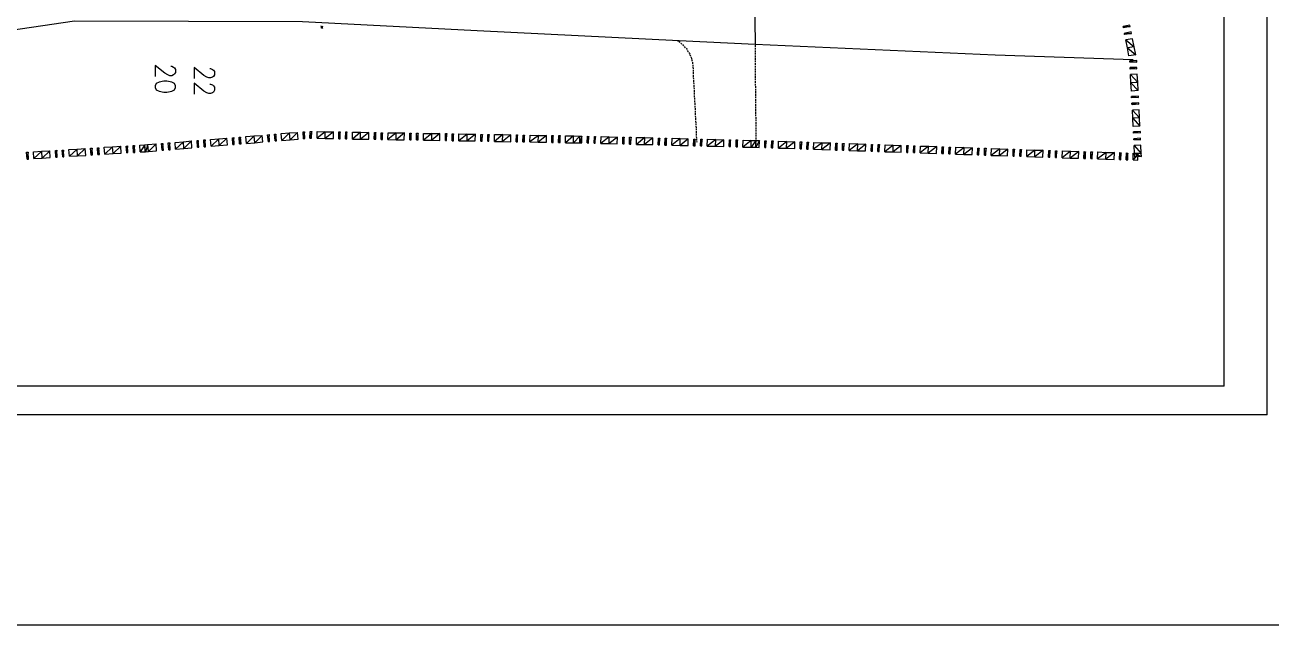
# Model space of a CAD drawing. Header units: metres. Extents: x 0 to 1000, y 0 to 1134.
# Drawn here: x 510.9 to 836, y 0 to 156.5 of the extents above; entities that cross this region are included whole.
import ezdxf

# ---------------------------------------------------------------- set-up
doc = ezdxf.new("R2010")
doc.units = ezdxf.units.M
for name, color, linetype in [('BORDER', 5, 'Continuous'), ('PLOTS_FINAL', 1, 'Continuous'), ('PLOTS_ORIGINAL', 3, 'Continuous'), ('ROADS', 1, 'Continuous')]:
    doc.layers.add(name, color=color, linetype=linetype)

msp = doc.modelspace()

# ---------------------------------------------------------------- linework, layer by layer
at = {"layer": 'BORDER', "color": 5}
msp.add_lwpolyline([(0, 0), (0, 1000), (1000, 1000), (1000, 0)], close=True, dxfattribs=at)
at = {"layer": 'PLOTS_FINAL', "color": 1}
for points in [[(698.75, 278.94), (700.72, 197.34), (701.35, 151.75)], [(360.74, 135.81), (382.71, 137.97), (419.6, 142.99), (438.84, 145.15), (495.99, 153.47), (523.87, 157.59), (583.3, 157.4), (628.9, 154.99), (681.54, 152.39), (701.35, 151.5), (764.02, 148.7), (799.97, 147.5)], [(588.57, 156.01), (588.51, 156.07), (588.57, 156.13), (588.64, 156.07), (588.57, 156.01), (588.38, 156.01), (588.26, 156.07), (588.13, 156.13)], [(588.57, 155.62), (588.51, 155.69), (588.57, 155.75), (588.64, 155.69), (588.57, 155.62), (588.38, 155.62), (588.26, 155.69), (588.13, 155.75)], [(684.4, 148.89), (684.27, 149.08), (684.14, 149.27)], [(684.9, 147.62), (684.9, 147.69), (684.71, 148.07)], [(548.95, 145.72), (549.2, 145.72), (549.71, 145.46), (549.97, 145.27), (550.22, 144.89), (550.22, 144.07), (549.97, 143.69), (549.71, 143.43), (549.2, 143.24), (548.7, 143.24), (548.19, 143.43), (547.43, 143.88), (544.89, 145.91), (544.89, 143.05)]]:
    msp.add_lwpolyline(points, dxfattribs=at)
for points in [[(799.08, 156.39), (797.36, 156.07), (799.2, 156.07)], [(797.36, 156.07), (799.2, 156.07), (797.43, 155.69)], [(799.46, 154.67), (797.68, 154.29), (799.52, 154.29)], [(797.68, 154.29), (799.52, 154.29), (797.81, 153.97)], [(799.78, 152.89), (798.06, 152.58), (800.22, 150.8)], [(798.06, 152.58), (800.22, 150.8), (798.51, 150.48)], [(800.22, 150.8), (798.51, 150.48), (800.66, 148.7)], [(798.51, 150.48), (800.66, 148.7), (798.89, 148.39)], [(800.92, 147.18), (799.14, 147.12), (800.92, 146.8)], [(799.14, 147.12), (800.92, 146.8), (799.14, 146.73)], [(800.98, 145.4), (799.2, 145.34), (800.98, 145.02)], [(799.2, 145.34), (800.98, 145.02), (799.2, 144.96)], [(801.05, 143.62), (799.27, 143.56), (801.17, 141.46)], [(799.27, 143.56), (801.17, 141.46), (799.39, 141.4)], [(550.22, 140.57), (549.97, 141.21), (549.2, 141.59), (547.93, 141.84), (547.17, 141.84), (545.9, 141.59), (545.14, 141.21), (544.89, 140.57), (544.89, 140.19), (545.14, 139.56), (545.9, 139.18), (547.17, 138.99), (547.93, 138.99), (549.2, 139.18), (549.97, 139.56), (550.22, 140.19)], [(801.17, 141.46), (799.39, 141.4), (801.3, 139.37)], [(799.39, 141.4), (801.3, 139.37), (799.52, 139.24)], [(801.36, 137.91), (799.58, 137.84), (801.36, 137.59)], [(799.58, 137.84), (801.36, 137.59), (799.58, 137.46)], [(801.49, 136.13), (799.65, 136.07), (801.49, 135.81)], [(799.65, 136.07), (801.49, 135.81), (799.71, 135.69)], [(801.55, 134.35), (799.78, 134.29), (801.68, 132.26)], [(799.78, 134.29), (801.68, 132.26), (799.9, 132.13)], [(801.68, 132.26), (799.9, 132.13), (801.74, 130.1)], [(799.9, 132.13), (801.74, 130.1), (799.97, 130.03)], [(561.46, 126.8), (559.49, 124.83), (559.3, 126.6)], [(561.59, 125.02), (561.46, 126.8), (559.49, 124.83)], [(563.62, 126.99), (561.59, 125.02), (561.46, 126.8)], [(563.75, 125.21), (563.62, 126.99), (561.59, 125.02)], [(565.4, 127.11), (565.14, 125.27), (565.02, 127.05)], [(565.52, 125.33), (565.4, 127.11), (565.14, 125.27)], [(567.11, 127.24), (566.92, 125.46), (566.79, 127.24)], [(567.3, 125.46), (567.11, 127.24), (566.92, 125.46)], [(570.67, 127.56), (568.7, 125.59), (568.57, 127.37)], [(570.86, 125.78), (570.67, 127.56), (568.7, 125.59)], [(572.83, 127.68), (570.86, 125.78), (570.67, 127.56)], [(572.95, 125.97), (572.83, 127.68), (570.86, 125.78)], [(574.6, 127.87), (574.41, 126.03), (574.22, 127.81)], [(574.73, 126.1), (574.6, 127.87), (574.41, 126.03)], [(576.38, 128), (576.19, 126.22), (576, 128)], [(576.51, 126.22), (576.38, 128), (576.19, 126.22)], [(579.94, 128.32), (577.91, 126.35), (577.78, 128.13)], [(580.07, 126.54), (579.94, 128.32), (577.91, 126.35)], [(582.03, 128.45), (580.07, 126.54), (579.94, 128.32)], [(582.22, 126.67), (582.03, 128.45), (580.07, 126.54)], [(583.81, 128.64), (583.62, 126.8), (583.49, 128.57)], [(583.94, 126.86), (583.81, 128.64), (583.62, 126.8)], [(585.65, 126.92), (585.72, 128.7), (585.27, 126.92)], [(585.72, 128.7), (585.27, 126.92), (585.34, 128.7)], [(589.27, 128.64), (587.11, 126.92), (587.11, 128.7)], [(589.21, 126.86), (589.27, 128.64), (587.11, 126.92)], [(591.37, 126.86), (591.37, 128.64), (589.21, 126.86)], [(591.37, 128.64), (589.21, 126.86), (589.27, 128.64)], [(593.15, 126.8), (593.15, 128.57), (592.77, 126.8)], [(593.15, 128.57), (592.77, 126.8), (592.83, 128.57)], [(594.92, 126.8), (594.92, 128.57), (594.54, 126.8)], [(594.92, 128.57), (594.54, 126.8), (594.61, 128.57)], [(598.48, 126.73), (598.48, 128.51), (596.32, 126.73)], [(598.48, 128.51), (596.32, 126.73), (596.38, 128.51)], [(600.64, 128.45), (598.48, 126.73), (598.48, 128.51)], [(600.64, 126.67), (600.64, 128.45), (598.48, 126.73)], [(602.42, 126.67), (602.42, 128.45), (602.04, 126.67)], [(602.42, 128.45), (602.04, 126.67), (602.1, 128.45)], [(604.2, 126.6), (604.2, 128.38), (603.81, 126.6)], [(604.2, 128.38), (603.81, 126.6), (603.88, 128.38)], [(607.75, 128.32), (605.59, 126.6), (605.66, 128.38)], [(607.75, 126.54), (607.75, 128.32), (605.59, 126.6)], [(609.85, 126.54), (609.91, 128.32), (607.75, 126.54)], [(609.91, 128.32), (607.75, 126.54), (607.75, 128.32)], [(611.62, 126.48), (611.69, 128.26), (611.31, 126.48)], [(611.69, 128.26), (611.31, 126.48), (611.31, 128.26)], [(613.47, 126.48), (613.47, 128.26), (613.09, 126.48)], [(613.47, 128.26), (613.09, 126.48), (613.09, 128.26)], [(617.02, 126.41), (617.02, 128.19), (614.86, 126.41)], [(617.02, 128.19), (614.86, 126.41), (614.86, 128.19)], [(619.18, 128.13), (617.02, 126.41), (617.02, 128.19)], [(619.12, 126.35), (619.18, 128.13), (617.02, 126.41)], [(620.9, 126.35), (620.96, 128.13), (620.58, 126.35)], [(620.96, 128.13), (620.58, 126.35), (620.58, 128.13)], [(622.67, 126.29), (622.74, 128.07), (622.36, 126.29)], [(622.74, 128.07), (622.36, 126.29), (622.36, 128.07)], [(626.29, 128), (624.13, 126.29), (624.13, 128.07)], [(626.23, 126.22), (626.29, 128), (624.13, 126.29)], [(628.39, 126.22), (628.45, 128), (626.23, 126.22)], [(628.45, 128), (626.23, 126.22), (626.29, 128)], [(630.17, 126.16), (630.23, 127.94), (629.85, 126.16)], [(630.23, 127.94), (629.85, 126.16), (629.85, 127.94)], [(631.94, 126.16), (632.01, 127.94), (631.63, 126.16)], [(632.01, 127.94), (631.63, 126.16), (631.63, 127.94)], [(635.5, 126.1), (635.56, 127.87), (633.41, 126.1)], [(635.56, 127.87), (633.41, 126.1), (633.41, 127.87)], [(637.66, 127.81), (635.5, 126.1), (635.56, 127.87)], [(637.66, 126.03), (637.66, 127.81), (635.5, 126.1)], [(639.44, 126.03), (639.44, 127.81), (639.06, 126.03)], [(639.44, 127.81), (639.06, 126.03), (639.12, 127.81)], [(641.22, 125.97), (641.22, 127.75), (640.83, 125.97)], [(641.22, 127.75), (640.83, 125.97), (640.9, 127.75)], [(644.84, 127.68), (642.61, 125.97), (642.68, 127.75)], [(644.77, 125.91), (644.84, 127.68), (642.61, 125.97)], [(646.93, 125.91), (646.93, 127.68), (644.77, 125.91)], [(646.93, 127.68), (644.77, 125.91), (644.84, 127.68)], [(648.71, 125.84), (648.71, 127.62), (648.33, 125.84)], [(648.71, 127.62), (648.33, 125.84), (648.39, 127.62)], [(650.49, 125.84), (650.49, 127.62), (650.11, 125.84)], [(650.49, 127.62), (650.11, 125.84), (650.17, 127.62)], [(654.04, 125.78), (654.04, 127.56), (651.88, 125.78)], [(654.04, 127.56), (651.88, 125.78), (651.95, 127.56)], [(655.69, 127.49), (654.04, 125.78), (654.04, 127.56)], [(655.63, 125.72), (655.69, 127.49), (654.04, 125.78)], [(656.14, 125.72), (656.2, 127.49), (655.63, 125.72)], [(656.2, 127.49), (655.63, 125.72), (655.69, 127.49)], [(657.98, 127.43), (657.6, 125.72), (657.66, 127.49)], [(657.92, 125.65), (657.98, 127.43), (657.6, 125.72)], [(659.69, 125.65), (659.76, 127.43), (659.38, 125.65)], [(659.76, 127.43), (659.38, 125.65), (659.44, 127.43)], [(663.31, 127.3), (661.15, 125.59), (661.22, 127.37)], [(663.31, 125.53), (663.31, 127.3), (661.15, 125.59)], [(665.47, 127.24), (663.31, 125.53), (663.31, 127.3)], [(665.41, 125.46), (665.47, 127.24), (663.31, 125.53)], [(667.19, 125.46), (667.25, 127.24), (666.87, 125.46)], [(667.25, 127.24), (666.87, 125.46), (666.87, 127.24)], [(668.97, 125.4), (669.03, 127.18), (668.65, 125.4)], [(669.03, 127.18), (668.65, 125.4), (668.65, 127.18)], [(672.52, 125.33), (672.58, 127.11), (670.43, 125.33)], [(672.58, 127.11), (670.43, 125.33), (670.43, 127.11)], [(674.74, 127.05), (672.52, 125.33), (672.58, 127.11)], [(674.68, 125.27), (674.74, 127.05), (672.52, 125.33)], [(676.46, 125.21), (676.52, 126.99), (676.08, 125.21)], [(676.52, 126.99), (676.08, 125.21), (676.14, 126.99)], [(678.24, 125.14), (678.3, 126.92), (677.86, 125.14)], [(678.3, 126.92), (677.86, 125.14), (677.92, 126.92)], [(681.86, 126.86), (679.63, 125.14), (679.7, 126.92)], [(681.79, 125.08), (681.86, 126.86), (679.63, 125.14)], [(683.95, 126.8), (681.79, 125.08), (681.86, 126.86)], [(683.95, 125.02), (683.95, 126.8), (681.79, 125.08)], [(801.87, 128.7), (800.09, 128.57), (801.87, 128.32)], [(800.09, 128.57), (801.87, 128.32), (800.09, 128.26)], [(801.93, 126.92), (800.16, 126.8), (801.93, 126.54)], [(800.16, 126.8), (801.93, 126.54), (800.16, 126.48)], [(515.3, 123.56), (513.26, 121.65), (513.14, 123.43)], [(515.42, 121.78), (515.3, 123.56), (513.26, 121.65)], [(517.45, 123.68), (515.42, 121.78), (515.3, 123.56)], [(517.52, 121.91), (517.45, 123.68), (515.42, 121.78)], [(519.23, 123.81), (518.98, 121.97), (518.85, 123.75)], [(519.3, 122.03), (519.23, 123.81), (518.98, 121.97)], [(521.01, 123.87), (520.76, 122.1), (520.63, 123.87)], [(521.07, 122.1), (521.01, 123.87), (520.76, 122.1)], [(524.57, 124.13), (522.53, 122.22), (522.41, 124)], [(524.63, 122.35), (524.57, 124.13), (522.53, 122.22)], [(526.66, 124.26), (524.63, 122.35), (524.57, 124.13)], [(526.79, 122.48), (526.66, 124.26), (524.63, 122.35)], [(528.44, 124.38), (528.19, 122.54), (528.06, 124.32)], [(528.57, 122.6), (528.44, 124.38), (528.19, 122.54)], [(530.22, 124.45), (529.96, 122.67), (529.84, 124.45)], [(530.34, 122.67), (530.22, 124.45), (529.96, 122.67)], [(533.77, 124.7), (531.74, 122.79), (531.61, 124.57)], [(533.9, 122.92), (533.77, 124.7), (531.74, 122.79)], [(535.93, 124.83), (533.9, 122.92), (533.77, 124.7)], [(536, 123.05), (535.93, 124.83), (533.9, 122.92)], [(537.71, 124.95), (537.46, 123.11), (537.33, 124.89)], [(537.77, 123.18), (537.71, 124.95), (537.46, 123.11)], [(539.49, 125.02), (539.23, 123.24), (539.11, 125.02)], [(539.55, 123.24), (539.49, 125.02), (539.23, 123.24)], [(542.22, 125.21), (541.01, 123.37), (540.89, 125.14)], [(542.28, 123.43), (542.22, 125.21), (541.01, 123.37)], [(542.98, 125.27), (542.35, 123.43), (542.16, 125.21)], [(543.17, 123.49), (542.98, 125.27), (542.35, 123.43)], [(545.14, 125.46), (543.17, 123.49), (542.98, 125.27)], [(545.27, 123.68), (545.14, 125.46), (543.17, 123.49)], [(546.92, 125.59), (546.73, 123.81), (546.54, 125.59)], [(547.05, 123.81), (546.92, 125.59), (546.73, 123.81)], [(548.7, 125.72), (548.44, 123.94), (548.32, 125.72)], [(548.82, 123.94), (548.7, 125.72), (548.44, 123.94)], [(552.25, 126.03), (550.22, 124.06), (550.09, 125.84)], [(552.38, 124.26), (552.25, 126.03), (550.22, 124.06)], [(554.35, 126.22), (552.38, 124.26), (552.25, 126.03)], [(554.47, 124.45), (554.35, 126.22), (552.38, 124.26)], [(556.13, 126.35), (555.94, 124.57), (555.81, 126.35)], [(556.25, 124.57), (556.13, 126.35), (555.94, 124.57)], [(557.9, 126.48), (557.71, 124.7), (557.59, 126.48)], [(558.03, 124.7), (557.9, 126.48), (557.71, 124.7)], [(685.73, 124.95), (685.73, 126.73), (685.35, 124.95)], [(685.73, 126.73), (685.35, 124.95), (685.41, 126.73)], [(687.51, 124.95), (687.57, 126.73), (687.13, 124.95)], [(687.57, 126.73), (687.13, 124.95), (687.19, 126.73)], [(691.13, 126.6), (688.9, 124.89), (688.97, 126.67)], [(691.06, 124.83), (691.13, 126.6), (688.9, 124.89)], [(693.22, 126.54), (691.06, 124.83), (691.13, 126.6)], [(693.22, 124.76), (693.22, 126.54), (691.06, 124.83)], [(695, 124.76), (695, 126.54), (694.62, 124.76)], [(695, 126.54), (694.62, 124.76), (694.68, 126.54)], [(696.78, 124.7), (696.78, 126.48), (696.4, 124.7)], [(696.78, 126.48), (696.4, 124.7), (696.46, 126.48)], [(700.33, 126.35), (698.18, 124.64), (698.24, 126.41)], [(700.33, 124.57), (700.33, 126.35), (698.18, 124.64)], [(701.6, 124.57), (701.6, 126.35), (700.33, 124.57)], [(701.6, 126.35), (700.33, 124.57), (700.33, 126.35)], [(702.43, 124.51), (702.49, 126.35), (701.54, 124.57)], [(702.49, 126.35), (701.54, 124.57), (701.6, 126.35)], [(704.21, 124.51), (704.27, 126.29), (703.89, 124.51)], [(704.27, 126.29), (703.89, 124.51), (703.95, 126.29)], [(705.99, 124.45), (706.05, 126.22), (705.67, 124.45)], [(706.05, 126.22), (705.67, 124.45), (705.73, 126.22)], [(709.61, 126.1), (707.45, 124.38), (707.51, 126.16)], [(709.54, 124.32), (709.61, 126.1), (707.45, 124.38)], [(711.76, 126.03), (709.54, 124.32), (709.61, 126.1)], [(711.7, 124.26), (711.76, 126.03), (709.54, 124.32)], [(713.48, 124.19), (713.54, 125.97), (713.1, 124.19)], [(713.54, 125.97), (713.1, 124.19), (713.16, 125.97)], [(715.26, 124.13), (715.32, 125.91), (714.88, 124.13)], [(715.32, 125.91), (714.88, 124.13), (714.94, 125.91)], [(718.88, 125.78), (716.65, 124.06), (716.72, 125.84)], [(718.81, 124), (718.88, 125.78), (716.65, 124.06)], [(721.04, 125.72), (718.81, 124), (718.88, 125.78)], [(720.97, 123.94), (721.04, 125.72), (718.81, 124)], [(722.75, 123.87), (722.81, 125.65), (722.37, 123.87)], [(722.81, 125.65), (722.37, 123.87), (722.43, 125.65)], [(724.53, 123.81), (724.59, 125.59), (724.15, 123.81)], [(724.59, 125.59), (724.15, 123.81), (724.21, 125.59)], [(728.15, 125.46), (725.92, 123.75), (725.99, 125.53)], [(728.08, 123.68), (728.15, 125.46), (725.92, 123.75)], [(730.24, 125.4), (728.08, 123.68), (728.15, 125.46)], [(730.18, 123.62), (730.24, 125.4), (728.08, 123.68)], [(731.96, 123.56), (732.02, 125.33), (731.64, 123.56)], [(732.02, 125.33), (731.64, 123.56), (731.7, 125.33)], [(733.74, 123.49), (733.8, 125.27), (733.42, 123.49)], [(733.8, 125.27), (733.42, 123.49), (733.48, 125.27)], [(737.42, 125.14), (735.2, 123.43), (735.26, 125.21)], [(737.35, 123.37), (737.42, 125.14), (735.2, 123.43)], [(739.51, 125.08), (737.35, 123.37), (737.42, 125.14)], [(739.45, 123.3), (739.51, 125.08), (737.35, 123.37)], [(741.23, 123.24), (741.29, 125.02), (740.91, 123.24)], [(741.29, 125.02), (740.91, 123.24), (740.97, 125.02)], [(743.01, 123.18), (743.07, 124.95), (742.69, 123.18)], [(743.07, 124.95), (742.69, 123.18), (742.75, 124.95)], [(746.63, 124.83), (744.47, 123.11), (744.53, 124.89)], [(746.56, 123.05), (746.63, 124.83), (744.47, 123.11)], [(748.78, 124.76), (746.56, 123.05), (746.63, 124.83)], [(748.72, 122.99), (748.78, 124.76), (746.56, 123.05)], [(750.5, 122.92), (750.56, 124.7), (750.12, 122.92)], [(750.56, 124.7), (750.12, 122.92), (750.18, 124.7)], [(752.28, 122.86), (752.34, 124.64), (751.9, 122.86)], [(752.34, 124.64), (751.9, 122.86), (751.96, 124.64)], [(755.9, 124.51), (753.67, 122.79), (753.74, 124.57)], [(755.83, 122.73), (755.9, 124.51), (753.67, 122.79)], [(758.06, 124.45), (755.83, 122.73), (755.9, 124.51)], [(757.99, 122.67), (758.06, 124.45), (755.83, 122.73)], [(759.77, 122.6), (759.83, 124.38), (759.39, 122.6)], [(759.83, 124.38), (759.39, 122.6), (759.45, 124.38)], [(761.55, 122.54), (761.61, 124.32), (761.17, 122.54)], [(761.61, 124.32), (761.17, 122.54), (761.23, 124.32)], [(765.17, 124.19), (762.95, 122.48), (763.01, 124.26)], [(765.1, 122.41), (765.17, 124.19), (762.95, 122.48)], [(767.26, 124.13), (765.1, 122.41), (765.17, 124.19)], [(767.2, 122.35), (767.26, 124.13), (765.1, 122.41)], [(768.98, 122.29), (769.04, 124.06), (768.66, 122.29)], [(769.04, 124.06), (768.66, 122.29), (768.72, 124.06)], [(770.76, 122.22), (770.82, 124), (770.44, 122.22)], [(770.82, 124), (770.44, 122.22), (770.5, 124)], [(774.38, 123.87), (772.22, 122.16), (772.28, 123.94)], [(774.38, 122.1), (774.38, 123.87), (772.22, 122.16)], [(776.53, 123.81), (774.38, 122.1), (774.38, 123.87)], [(776.47, 122.03), (776.53, 123.81), (774.38, 122.1)], [(778.25, 121.97), (778.31, 123.75), (777.93, 121.97)], [(778.31, 123.75), (777.93, 121.97), (777.99, 123.75)], [(780.03, 121.91), (780.09, 123.68), (779.71, 121.91)], [(780.09, 123.68), (779.71, 121.91), (779.77, 123.68)], [(783.65, 123.56), (781.49, 121.84), (781.55, 123.68)], [(783.58, 121.78), (783.65, 123.56), (781.49, 121.84)], [(785.81, 123.49), (783.58, 121.78), (783.65, 123.56)], [(802, 125.14), (800.22, 125.02), (802.12, 122.99)], [(800.22, 125.02), (802.12, 122.99), (800.35, 122.92)], [(511.74, 123.3), (511.49, 121.52), (511.36, 123.3)], [(511.87, 121.52), (511.74, 123.3), (511.49, 121.52)], [(785.74, 121.72), (785.81, 123.49), (783.58, 121.78)], [(787.58, 123.43), (787.14, 121.65), (787.2, 123.49)], [(787.52, 121.65), (787.58, 123.43), (787.14, 121.65)], [(789.36, 123.37), (788.92, 121.65), (788.98, 123.43)], [(789.3, 121.59), (789.36, 123.37), (788.92, 121.65)], [(792.92, 123.24), (790.69, 121.59), (790.76, 123.37)], [(792.85, 121.46), (792.92, 123.24), (790.69, 121.59)], [(795.08, 123.18), (792.85, 121.46), (792.92, 123.24)], [(795.01, 121.4), (795.08, 123.18), (792.85, 121.46)], [(796.85, 123.11), (796.41, 121.4), (796.47, 123.18)], [(796.79, 121.33), (796.85, 123.11), (796.41, 121.4)], [(798.63, 123.05), (798.19, 121.33), (798.25, 123.11)], [(798.57, 121.27), (798.63, 123.05), (798.19, 121.33)], [(801.3, 122.99), (799.97, 121.27), (800.03, 123.05)], [(801.24, 121.21), (801.3, 122.99), (799.97, 121.27)], [(802.12, 122.99), (800.35, 122.92), (802.19, 122.16)], [(800.35, 122.92), (802.19, 122.16), (800.41, 122.03)]]:
    msp.add_lwpolyline(points, close=True, dxfattribs=at)
at = {"layer": 'PLOTS_ORIGINAL', "color": 3}
for points in [[(559.11, 145.15), (559.36, 145.15), (559.87, 144.89), (560.13, 144.7), (560.38, 144.32), (560.38, 143.5), (560.13, 143.05), (559.87, 142.86), (559.36, 142.67), (558.86, 142.67), (558.35, 142.86), (557.59, 143.31), (555.05, 145.34), (555.05, 142.48)], [(559.11, 141.02), (559.36, 141.02), (559.87, 140.83), (560.13, 140.64), (560.38, 140.26), (560.38, 139.43), (560.13, 138.99), (559.87, 138.8), (559.36, 138.61), (558.86, 138.61), (558.35, 138.8), (557.59, 139.18), (555.05, 141.27), (555.05, 138.42)]]:
    msp.add_lwpolyline(points, dxfattribs=at)
at = {"layer": 'ROADS', "color": 1}
for p, q in [((834.95, 54.85), (834.95, 1133.71)), ((823.71, 62.28), (823.71, 1113.14)), ((681.22, 152.26), (681.03, 152.39)), ((681.79, 151.88), (681.41, 152.13)), ((682.3, 151.5), (681.98, 151.75)), ((682.81, 151.05), (682.49, 151.37)), ((683.25, 150.54), (682.94, 150.86)), ((683.7, 150.04), (683.44, 150.42)), ((684.01, 149.46), (683.76, 149.85)), ((701.35, 151.75), (701.35, 151.43)), ((701.35, 151.18), (701.35, 150.73)), ((701.35, 150.54), (701.35, 150.1)), ((701.35, 149.85), (701.35, 149.4)), ((684.65, 148.26), (684.46, 148.7)), ((685.03, 146.99), (684.9, 147.43)), ((685.16, 146.35), (685.09, 146.8)), ((701.35, 149.21), (701.35, 148.77)), ((701.41, 148.51), (701.41, 148.07)), ((701.41, 147.88), (701.41, 147.37)), ((701.41, 147.18), (701.41, 146.73)), ((701.41, 146.48), (701.41, 146.04)), ((685.22, 145.65), (685.22, 146.1)), ((685.28, 145.02), (685.22, 145.46)), ((685.28, 144.32), (685.28, 144.77)), ((685.35, 143.69), (685.28, 144.13)), ((685.35, 142.99), (685.35, 143.43)), ((701.41, 145.85), (701.41, 145.4)), ((701.41, 145.15), (701.41, 144.7)), ((701.41, 144.51), (701.41, 144.07)), ((701.41, 143.81), (701.41, 143.37)), ((701.41, 143.18), (701.41, 142.73)), ((685.41, 142.35), (685.35, 142.8)), ((685.41, 141.65), (685.41, 142.1)), ((685.48, 141.02), (685.41, 141.46)), ((685.48, 140.32), (685.48, 140.77)), ((685.54, 139.69), (685.48, 140.13)), ((701.41, 142.48), (701.41, 142.04)), ((701.41, 141.84), (701.41, 141.4)), ((701.41, 141.15), (701.41, 140.7)), ((701.48, 140.51), (701.48, 140.07)), ((701.48, 139.81), (701.48, 139.37)), ((685.54, 138.99), (685.54, 139.43)), ((685.6, 138.35), (685.6, 138.8)), ((685.6, 137.65), (685.6, 138.1)), ((685.67, 137.02), (685.67, 137.46)), ((685.67, 136.32), (685.67, 136.76)), ((701.48, 139.18), (701.48, 138.73)), ((701.48, 138.48), (701.48, 138.03)), ((701.48, 137.84), (701.48, 137.4)), ((701.48, 137.15), (701.48, 136.7)), ((685.73, 135.69), (685.73, 136.13)), ((685.73, 134.99), (685.73, 135.43)), ((685.79, 134.35), (685.79, 134.8)), ((685.79, 133.65), (685.79, 134.1)), ((685.86, 133.02), (685.86, 133.46)), ((701.48, 136.51), (701.48, 136.07)), ((701.48, 135.81), (701.48, 135.37)), ((701.48, 135.18), (701.48, 134.73)), ((701.48, 134.48), (701.48, 134.03)), ((701.48, 133.78), (701.48, 133.34)), ((685.92, 132.32), (685.86, 132.76)), ((685.92, 131.68), (685.92, 132.13)), ((685.98, 130.99), (685.92, 131.43)), ((685.98, 130.35), (685.98, 130.8)), ((686.05, 129.65), (685.98, 130.1)), ((701.48, 133.15), (701.48, 132.7)), ((701.54, 132.45), (701.54, 132)), ((701.54, 131.81), (701.54, 131.37)), ((701.54, 131.11), (701.54, 130.67)), ((701.54, 130.48), (701.54, 130.03)), ((686.05, 129.02), (686.05, 129.46)), ((686.11, 128.32), (686.05, 128.76)), ((686.11, 127.68), (686.11, 128.13)), ((686.17, 126.99), (686.11, 127.43)), ((686.17, 126.35), (686.17, 126.8)), ((701.54, 129.78), (701.54, 129.34)), ((701.54, 129.14), (701.54, 128.7)), ((701.54, 128.45), (701.54, 128)), ((701.54, 127.81), (701.54, 127.37)), ((701.54, 127.11), (701.54, 126.67)), ((686.24, 125.84), (686.17, 126.1)), ((701.54, 126.48), (701.54, 126.03)), ((701.54, 125.78), (701.54, 125.46)), ((823.71, 62.28), (19.04, 62.28)), ((834.95, 54.85), (5.64, 54.85))]:
    msp.add_line(p, q, dxfattribs=at)

doc.saveas('drawing.dxf')
